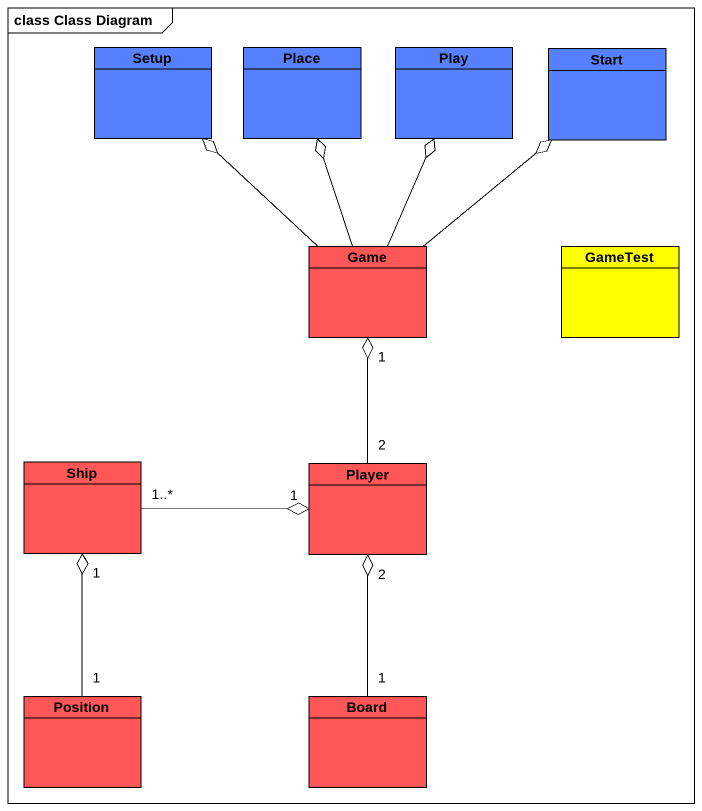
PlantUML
@startuml
mainframe class Class Diagram
hide circle
hide empty members
class Setup #5780FF
class Place #5780FF
class Play #5780FF
class "Start" as Start_ #5780FF
class Game #FF5757
class GameTest #FFFF00
class Ship #FF5757
class Player #FF5757
class Position #FF5757
class Board #FF5757
Game -up-o Setup
Game -up-o Place
Game -up-o Play
Game -up-o Start_
Ship "1..*" -right-o "1" Player
Player "2" -up-o "1" Game
Position "1" -up-o "1" Ship
Board "1" -up-o "2" Player
@enduml
